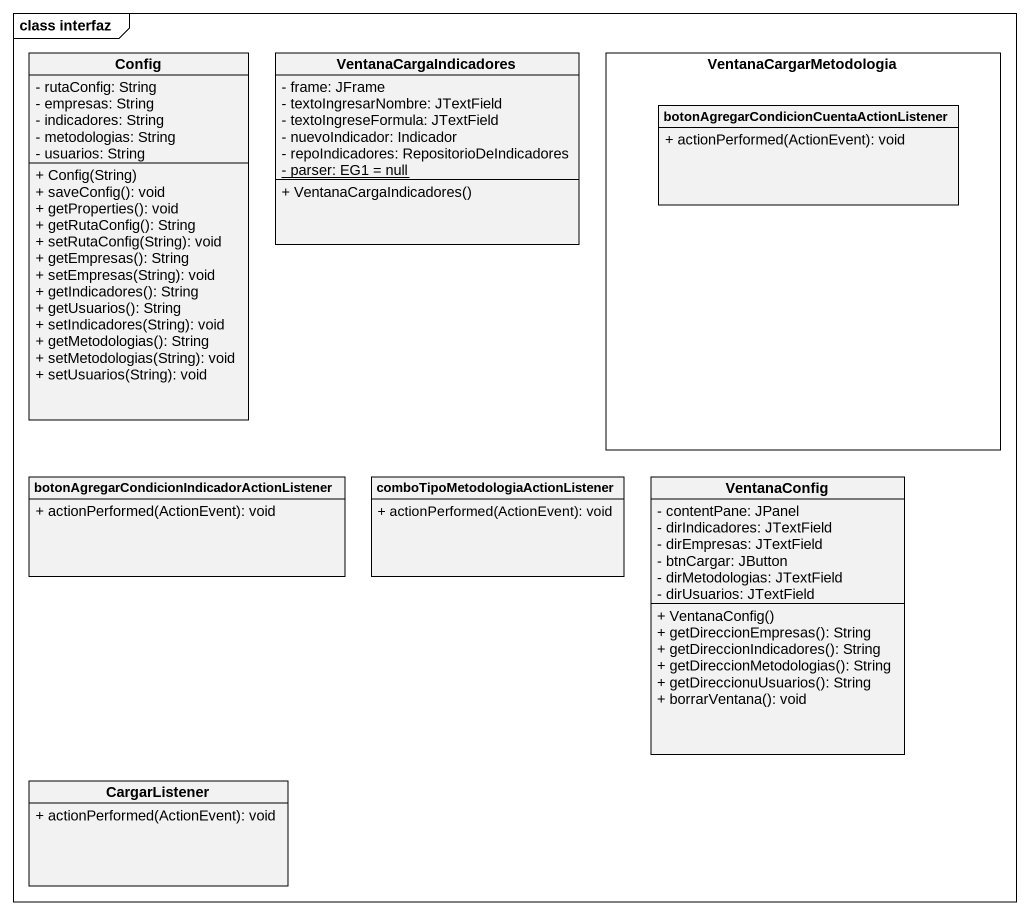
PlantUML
@startuml
mainframe class interfaz
hide circle
hide empty members
skinparam classAttributeIconSize 0
class Config {
  - rutaConfig: String
  - empresas: String
  - indicadores: String
  - metodologias: String
  - usuarios: String
  + Config(String)
  + saveConfig(): void
  + getProperties(): void
  + getRutaConfig(): String
  + setRutaConfig(String): void
  + getEmpresas(): String
  + setEmpresas(String): void
  + getIndicadores(): String
  + getUsuarios(): String
  + setIndicadores(String): void
  + getMetodologias(): String
  + setMetodologias(String): void
  + setUsuarios(String): void
}
class VentanaCargaIndicadores {
  - frame: JFrame
  - textoIngresarNombre: JTextField
  - textoIngreseFormula: JTextField
  - nuevoIndicador: Indicador
  - repoIndicadores: RepositorioDeIndicadores
  {static} - parser: EG1 = null
  + VentanaCargaIndicadores()
}
rectangle VentanaCargarMetodologia {
  class "botonAgregarCondicionCuentaActionListener" as botonAgregarCondicionCuentaA {
    + actionPerformed(ActionEvent): void
  }
}
class "botonAgregarCondicionIndicadorActionListener" as botonAgregarCondicionIndicad {
  + actionPerformed(ActionEvent): void
}
class "comboTipoMetodologiaActionListener" as comboTipoMetodologiaActionLi {
  + actionPerformed(ActionEvent): void
}
class VentanaConfig {
  - contentPane: JPanel
  - dirIndicadores: JTextField
  - dirEmpresas: JTextField
  - btnCargar: JButton
  - dirMetodologias: JTextField
  - dirUsuarios: JTextField
  + VentanaConfig()
  + getDireccionEmpresas(): String
  + getDireccionIndicadores(): String
  + getDireccionMetodologias(): String
  + getDireccionuUsuarios(): String
  + borrarVentana(): void
}
class CargarListener {
  + actionPerformed(ActionEvent): void
}
@enduml
